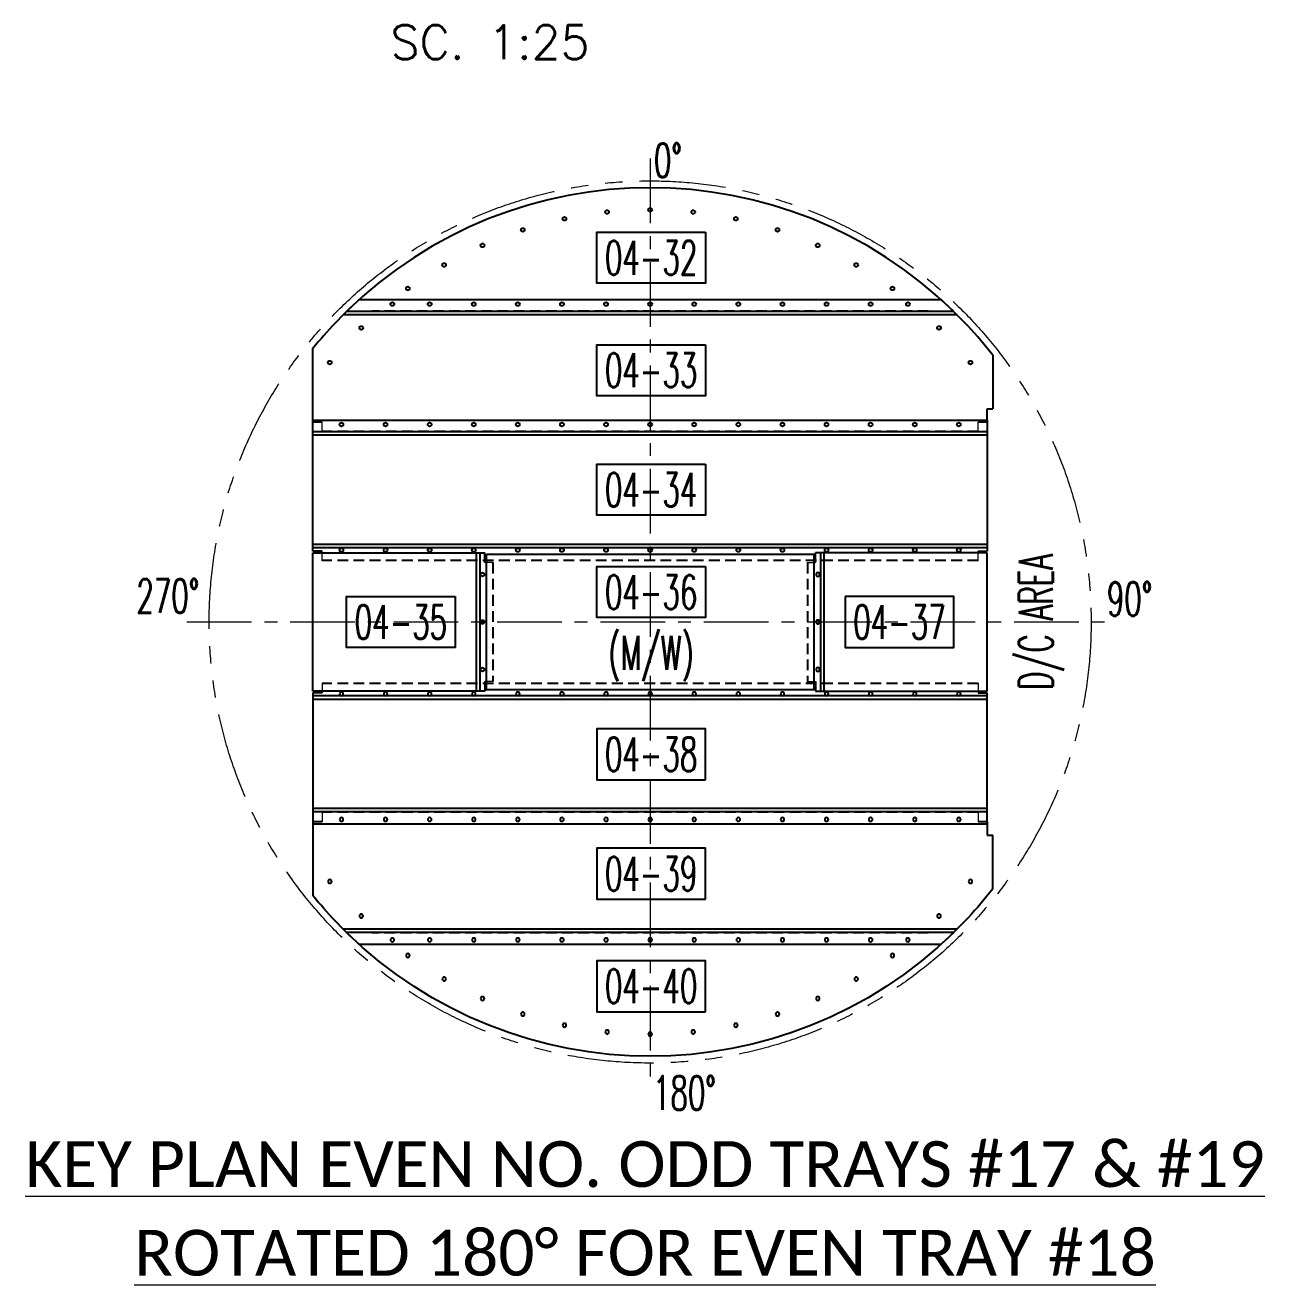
# Model space of a CAD drawing. Header units: inches. Extents: x -15980 to 45789, y -23276 to 2417.
# Drawn here: x 30088 to 31915, y -18222 to -16366 of the extents above; entities that cross this region are included whole.
import ezdxf
from ezdxf.enums import TextEntityAlignment as Align

# ---------------------------------------------------------------- set-up
doc = ezdxf.new("R2010")
doc.units = ezdxf.units.IN
doc.header["$MEASUREMENT"] = 0
for name, pattern in [('CENTER', [50.8, 31.75, -6.35, 6.35, -6.35]), ('HIDDEN', [9.525, 6.35, -3.175]), ('PHANTOMX2', [127, 63.5, -12.7, 12.7, -12.7, 12.7, -12.7])]:
    doc.linetypes.add(name, pattern=pattern)
for name, color, linetype, lineweight in [('Center line', 181, 'CENTER', 5), ('HATCH', 130, 'PHANTOMX2', 9), ('HIDDEN', 211, 'HIDDEN', 5), ('TEXT', 2, 'Continuous', 13)]:
    doc.layers.add(name, color=color, linetype=linetype, lineweight=lineweight)
doc.layers.add('dim', color=82, linetype='Continuous')
doc.styles.add('ROMANS', font='ROMANS.shx', dxfattribs={"width": 0.9, "bigfont": '@extfont2.shx'})
doc.styles.add('style4', font='calibri.ttf')

# ---------------------------------------------------------------- blocks, each defined once
blk = doc.blocks.new('A$C7c9cc01c')
blk.add_lwpolyline([(0, 400), (965, 400), (965, 0), (0, 0)], close=True)
blk = doc.blocks.new('A$C9e63edc0')
for p, q in [((0, 408), (506.5, 408)), ((0, 0), (0, 408)), ((481.5, 408), (481.5, 0)), ((491.5, 408), (491.5, 0)), ((506.5, 379), (506.5, 408)), ((506.5, 29), (506.5, 0)), ((506.5, 0), (0, 0))]:
    blk.add_line(p, q)
for centre in [(499.5, 344), (499.5, 204), (499.5, 64)]:
    blk.add_circle(centre, 5.5)
at = {"layer": 'HIDDEN', "ltscale": 5}
for p, q in [((531.5, 379), (506.5, 379)), ((529.5, 379), (529.5, 29)), ((531.5, 379), (531.5, 29)), ((531.5, 29), (506.5, 29))]:
    blk.add_line(p, q, dxfattribs=at)
blk = doc.blocks.new('A$C7a46c190')
for p, q in [((0, 415), (1988, 415)), ((0, 29), (0, 415)), ((1988, 415), (1988, 29)), ((1988, 380), (0, 380)), ((1988, 370.1), (0, 370.1)), ((1988, 48), (0, 48)), ((1988, 38.1), (0, 38.1)), ((27, 29), (0, 29)), ((1961, 29), (1988, 29))]:
    blk.add_line(p, q)
for centre in [(84, 402), (214, 402), (344, 402), (474, 402), (604, 402), (734, 402), (864, 402), (994, 402), (1124, 402), (1254, 402), (1384, 402), (1514, 402), (1644, 402), (1774, 402), (1904, 402), (84, 32), (214, 32), (344, 32), (474, 32), (604, 32), (734, 32), (864, 32), (994, 32), (1124, 32), (1254, 32), (1384, 32), (1514, 32), (1644, 32), (1774, 32), (1904, 32)]:
    blk.add_circle(centre, 5.5)
at = {"layer": 'HIDDEN', "ltscale": 5}
for p, q in [((27, 0), (27, 29)), ((1961, 2), (27, 2)), ((1961, 0), (1961, 29)), ((1961, 0), (27, 0))]:
    blk.add_line(p, q, dxfattribs=at)
blk = doc.blocks.new('A$C0c6bb919')
for p, q in [((136.2, 390), (1851.8, 390)), ((1899.1, 345.1), (88.9, 345.1)), ((1889.1, 355), (98.9, 355)), ((0, 29), (0, 246.5)), ((2004, 226.3), (2004, 68)), ((1988, 29), (1988, 68)), ((1988, 68), (2004, 68)), ((27, 29), (0, 29)), ((1988, 29), (1961, 29))]:
    blk.add_line(p, q)
for centre in [(234, 377), (344, 377), (474, 377), (604, 377), (734, 377), (864, 377), (994, 377), (1124, 377), (1254, 377), (1384, 377), (1514, 377), (1644, 377), (1754, 377), (142.4, 306.6), (1845.6, 306.6), (49.8, 204.6), (1938.2, 204.6), (84, 22), (214, 22), (344, 22), (474, 22), (604, 22), (734, 22), (864, 22), (994, 22), (1124, 22), (1254, 22), (1384, 22), (1514, 22), (1644, 22), (1774, 22), (1904, 22)]:
    blk.add_circle(centre, 5.5)
for start, end in [(132.0819, 140.9469), (37.9019, 47.9181)]:
    blk.add_arc((994, -560), 1280, start, end)
at = {"layer": 'HIDDEN', "ltscale": 5}
for p, q in [((27, 0), (27, 29)), ((1961, 2), (27, 2)), ((1961, 0), (1961, 29)), ((1961, 0), (27, 0))]:
    blk.add_line(p, q, dxfattribs=at)
blk = doc.blocks.new('A$Ccff2f2d1')
for centre in [(1153, 2488.3), (1280, 2495), (1407, 2488.3), (1027.4, 2468.4), (1532.6, 2468.4), (904.5, 2435.5), (1655.5, 2435.5), (785.8, 2390), (1774.2, 2390), (672.5, 2332.2), (1887.5, 2332.2), (565.8, 2263), (1994.2, 2263), (520, 2217), (630, 2217), (760, 2217), (890, 2217), (1020, 2217), (1150, 2217), (1280, 2217), (1410, 2217), (1540, 2217), (1670, 2217), (1800, 2217), (1930, 2217), (2040, 2217)]:
    blk.add_circle(centre, 5.5)
blk.add_arc((1280, 1280), 1280, 45.6304, 134.3696)
at = {"layer": 'HIDDEN', "ltscale": 5}
for p, q in [((2175.1, 2195), (384.9, 2195)), ((2100, 2197), (460, 2197)), ((460, 2197), (460, 2195)), ((2100, 2197), (2100, 2195))]:
    blk.add_line(p, q, dxfattribs=at)
blk = doc.blocks.new('A$C18b3186a')
at = {"layer": 'Center line', "ltscale": 3}
for p, q in [((752.9, 1401.9), (752.9, 36.2)), ((70.1, 719.1), (1435.8, 719.1))]:
    blk.add_line(p, q, dxfattribs=at)
at = {"layer": 'HATCH', "ltscale": 2}
blk.add_circle((752.9, 719.1), 650, dxfattribs=at)
at = {"yscale": 0.5, "zscale": 0.5}
for name, p, xscale in [('A$Ccff2f2d1', (112.9, 79.1), 0.5), ('A$C0c6bb919', (255.9, 999.1), 0.5), ('A$C7a46c190', (255.9, 809.1), 0.5), ('A$C9e63edc0', (255.9, 617.1), 0.5), ('A$C7c9cc01c', (511.7, 619.1), 0.5), ('A$C9e63edc0', (1249.9, 617.1), -0.5)]:
    blk.add_blockref(name, p, dxfattribs=dict(at, xscale=xscale))
at = {"xscale": -0.5, "yscale": 0.5, "zscale": 0.5, "rotation": 180}
for name, p in [('A$C7a46c190', (255.9, 629.1)), ('A$C0c6bb919', (255.9, 439.1)), ('A$Ccff2f2d1', (112.9, 1359.1))]:
    blk.add_blockref(name, p, dxfattribs=at)
at = {"layer": 'TEXT', "ltscale": 0.5, "style": 'ROMANS', "width": 0.6}
for s, p in [('0%%D', (758.5, 1374.4)), ('270%%D', (-4.3, 732.4)), ('90%%D', (1426.1, 728)), ('180%%D', (757.1, 0))]:
    blk.add_text(s, height=50, dxfattribs=at).set_placement(p)
blk.add_text('D/C AREA', height=50, rotation=89.9999, dxfattribs=at).set_placement((1321.5, 719.1), align=Align.MIDDLE_CENTER)

msp = doc.modelspace()

# ---------------------------------------------------------------- linework, layer by layer
at = {"layer": 'dim'}
for points in [[(31090.456, -16671.355), (31090.456, -16746.355), (30930.456, -16746.355), (30930.456, -16671.355)], [(31090.456, -16837.189), (31090.456, -16912.189), (30930.456, -16912.189), (30930.456, -16837.189)], [(31090.456, -17013.15), (31090.456, -17088.15), (30930.456, -17088.15), (30930.456, -17013.15)], [(31090.456, -17164.032), (31090.456, -17239.032), (30930.456, -17239.032), (30930.456, -17164.032)], [(30721.519, -17208.121), (30721.519, -17283.121), (30561.519, -17283.121), (30561.519, -17208.121)], [(31296.483, -17208.121), (31296.483, -17283.121), (31456.483, -17283.121), (31456.483, -17208.121)], [(31090.456, -17478.093), (31090.456, -17403.093), (30930.456, -17403.093), (30930.456, -17478.093)], [(31090.456, -17654.054), (31090.456, -17579.054), (30930.456, -17579.054), (30930.456, -17654.054)], [(31090.456, -17819.887), (31090.456, -17744.887), (30930.456, -17744.887), (30930.456, -17819.887)]]:
    msp.add_lwpolyline(points, close=True, dxfattribs=at)

# ---------------------------------------------------------------- block references
msp.add_blockref('A$C18b3186a', (30256.085, -17964.694))

# ---------------------------------------------------------------- texts
at = {"layer": 'TEXT', "ltscale": 0.5, "style": 'ROMANS'}
msp.add_text('SC. 1:25', height=50, dxfattribs=at).set_placement((30626.259, -16416.154))
at = {"layer": 'TEXT', "ltscale": 0.5, "style": 'ROMANS', "width": 0.6}
for s, rotation, p in [('04-32', 359.999944, (31010.456, -16708.855)), ('04-33', 359.999944, (31010.456, -16874.689)), ('04-34', 359.999944, (31010.456, -17050.65)), ('04-36', 359.999944, (31010.456, -17201.532)), ('04-35', 359.999944, (30641.519, -17245.621)), ('04-37', 0.000056, (31376.483, -17245.621)), ('(M/W)', 0.000056, (31010.456, -17290.937)), ('04-38', 0.000026, (31010.456, -17440.593)), ('04-39', 0.000026, (31010.456, -17616.554)), ('04-40', 0.000026, (31010.456, -17782.387))]:
    msp.add_text(s, height=50, rotation=rotation, dxfattribs=at).set_placement(p, align=Align.MIDDLE_CENTER)
at = {"layer": 'TEXT', "style": 'style4'}
for s, p in [('%%UKEY PLAN EVEN NO. ODD TRAYS #17 & #19', (31001.398, -18044.5)), ('%%UROTATED 180%%D FOR EVEN TRAY #18', (31001.398, -18175.11))]:
    msp.add_text(s, height=67.5, dxfattribs=at).set_placement(p, align=Align.MIDDLE_CENTER)

doc.saveas('drawing.dxf')
